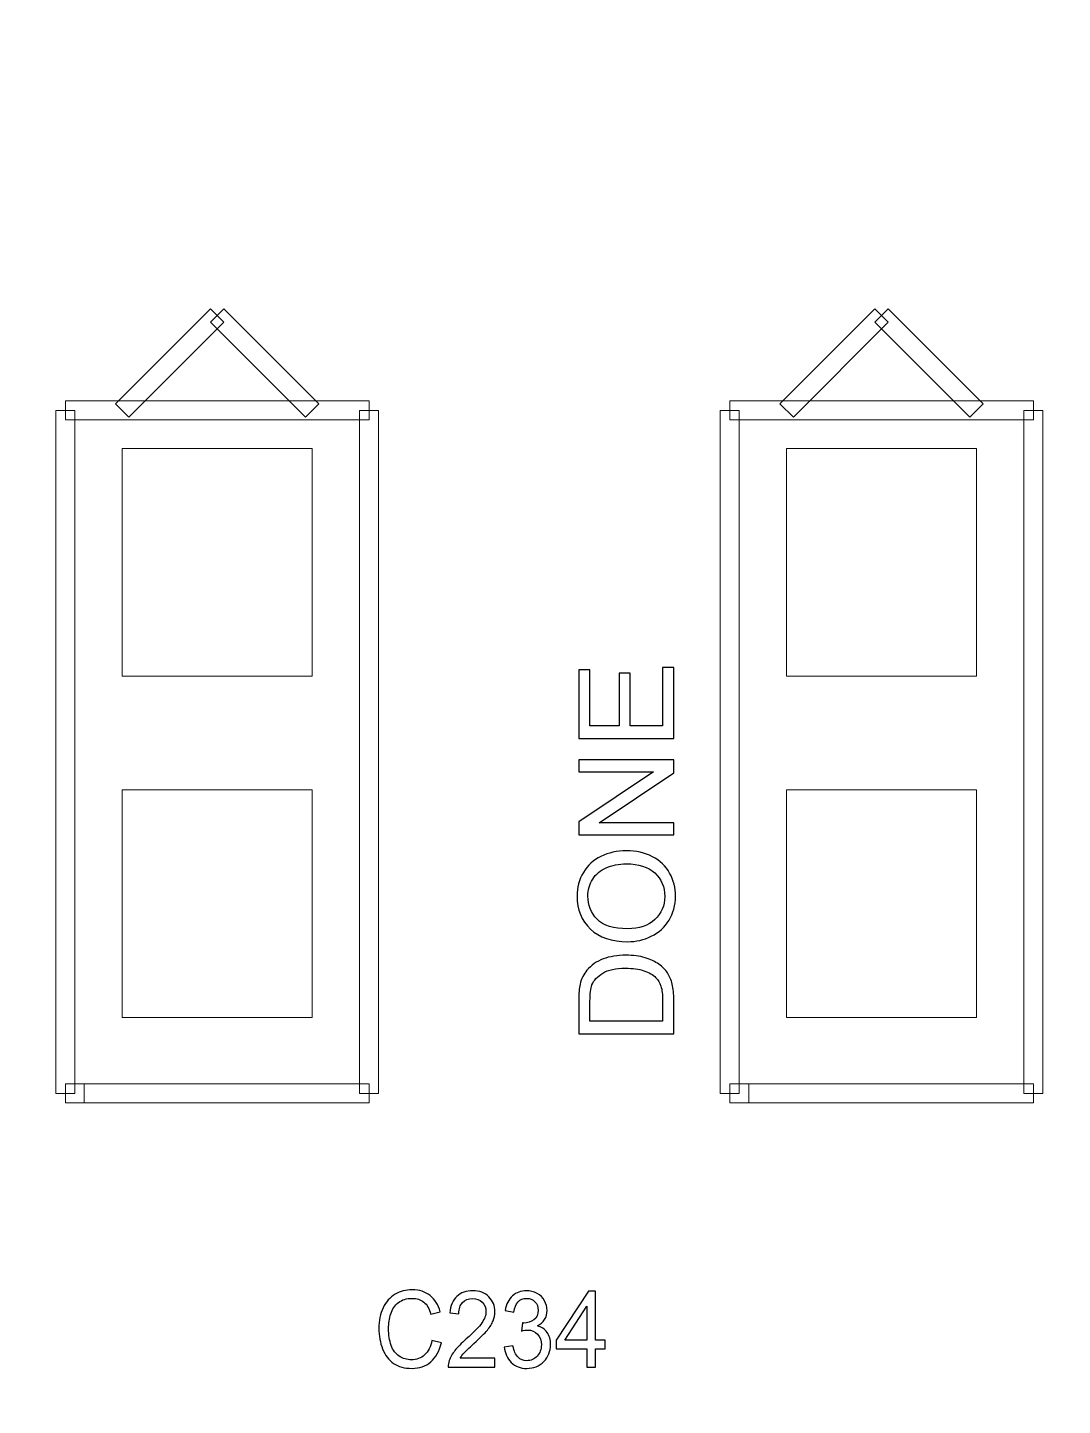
# Model space of a CAD drawing. Header units: millimetres. Extents: x -86 to 67, y -55 to 52.
# Drawn here: x -27.93 to -21, y -2.55 to 6.68 of the extents above; entities that cross this region are included whole.
import ezdxf

# ---------------------------------------------------------------- set-up
doc = ezdxf.new("R2010")
doc.units = ezdxf.units.MM
doc.header["$MEASUREMENT"] = 0
for name, color, linetype in [('BG_OUTLINE', 7, 'Continuous'), ('BG_SILKSCREEN_TOP', 7, 'Continuous'), ('PG_SILKSCREEN_TOP', 7, 'Continuous'), ('PIN_TOP', 7, 'Continuous'), ('RD_SILKSCREEN_TOP', 7, 'Continuous')]:
    doc.layers.add(name, color=color, linetype=linetype)

msp = doc.modelspace()

# ---------------------------------------------------------------- linework, layer by layer
at = {"layer": 'BG_OUTLINE', "color": 3, "lineweight": 9}
msp.add_open_spline([(-60.0926, 34.7331), (-60.0926, 34.7331), (63.7724, 34.7331), (63.7724, 34.7331), (63.7724, 34.7331), (64.585, 34.7336), (65.3646, 34.4113), (65.9396, 33.837), (65.9396, 33.837), (66.5146, 33.2627), (66.8379, 32.4797), (66.8384, 31.667), (66.8384, 31.667), (66.8384, 31.667), (66.8412, -52.28), (66.8412, -52.28), (66.8412, -52.28), (66.8412, -52.28), (66.8384, -52.1933), (66.8384, -52.1933), (66.8384, -52.1933), (66.8389, -53.006), (66.5166, -53.7856), (65.9424, -54.3606), (65.9424, -54.3606), (65.3681, -54.9356), (64.585, -55.2589), (63.7724, -55.2594), (63.7724, -55.2594), (63.7724, -55.2594), (-60.1869, -55.2594), (-60.1869, -55.2594), (-60.1869, -55.2594), (-60.1869, -55.2594), (-60.0853, -55.2518), (-60.0853, -55.2518), (-60.0853, -55.2518), (-60.8979, -55.2523), (-61.6775, -54.9299), (-62.2525, -54.3557), (-62.2525, -54.3557), (-62.8275, -53.7814), (-63.1508, -52.9984), (-63.1513, -52.1857), (-63.1513, -52.1857), (-63.1513, -52.1857), (-63.1587, 31.667), (-63.1587, 31.667), (-63.1587, 31.667), (-63.1592, 32.4797), (-62.8369, 33.2593), (-62.2626, 33.8343), (-62.2626, 33.8343), (-61.6883, 34.4093), (-60.9053, 34.7326), (-60.0926, 34.7331)], degree=3, knots=[0, 0, 0, 0, 0.071429, 0.071429, 0.071429, 0.071429, 0.142857, 0.142857, 0.142857, 0.142857, 0.214286, 0.214286, 0.214286, 0.214286, 0.285714, 0.285714, 0.285714, 0.285714, 0.357143, 0.357143, 0.357143, 0.357143, 0.428571, 0.428571, 0.428571, 0.428571, 0.5, 0.5, 0.5, 0.5, 0.571429, 0.571429, 0.571429, 0.571429, 0.642857, 0.642857, 0.642857, 0.642857, 0.714286, 0.714286, 0.714286, 0.714286, 0.785714, 0.785714, 0.785714, 0.785714, 0.857143, 0.857143, 0.857143, 0.857143, 0.928571, 0.928571, 0.928571, 0.928571, 1, 1, 1, 1], dxfattribs=at)
at = {"layer": 'BG_SILKSCREEN_TOP', "color": 2}
for points, knots in [([(-23.6033, 1.9172), (-23.6033, 1.9172), (-24.2397, 1.9172), (-24.2397, 1.9172), (-24.2397, 1.9172), (-24.2397, 1.9172), (-24.2397, 2.3772), (-24.2397, 2.3772), (-24.2397, 2.3772), (-24.2397, 2.3772), (-24.1646, 2.3772), (-24.1646, 2.3772), (-24.1646, 2.3772), (-24.1646, 2.3772), (-24.1646, 2.0013), (-24.1646, 2.0013), (-24.1646, 2.0013), (-24.1646, 2.0013), (-23.9697, 2.0013), (-23.9697, 2.0013), (-23.9697, 2.0013), (-23.9697, 2.0013), (-23.9697, 2.3534), (-23.9697, 2.3534), (-23.9697, 2.3534), (-23.9697, 2.3534), (-23.895, 2.3534), (-23.895, 2.3534), (-23.895, 2.3534), (-23.895, 2.3534), (-23.895, 2.0013), (-23.895, 2.0013), (-23.895, 2.0013), (-23.895, 2.0013), (-23.6784, 2.0013), (-23.6784, 2.0013), (-23.6784, 2.0013), (-23.6784, 2.0013), (-23.6784, 2.3921), (-23.6784, 2.3921), (-23.6784, 2.3921), (-23.6784, 2.3921), (-23.6033, 2.3921), (-23.6033, 2.3921), (-23.6033, 2.3921), (-23.6033, 2.3921), (-23.6033, 1.9172), (-23.6033, 1.9172)], [0, 0, 0, 0, 0.083333, 0.083333, 0.083333, 0.083333, 0.166667, 0.166667, 0.166667, 0.166667, 0.25, 0.25, 0.25, 0.25, 0.333333, 0.333333, 0.333333, 0.333333, 0.416667, 0.416667, 0.416667, 0.416667, 0.5, 0.5, 0.5, 0.5, 0.583333, 0.583333, 0.583333, 0.583333, 0.666667, 0.666667, 0.666667, 0.666667, 0.75, 0.75, 0.75, 0.75, 0.833333, 0.833333, 0.833333, 0.833333, 0.916667, 0.916667, 0.916667, 0.916667, 1, 1, 1, 1]), ([(-23.6033, 1.2725), (-23.6033, 1.2725), (-24.2397, 1.2725), (-24.2397, 1.2725), (-24.2397, 1.2725), (-24.2397, 1.2725), (-24.2397, 1.3589), (-24.2397, 1.3589), (-24.2397, 1.3589), (-24.2397, 1.3589), (-23.7401, 1.6932), (-23.7401, 1.6932), (-23.7401, 1.6932), (-23.7401, 1.6932), (-24.2397, 1.6932), (-24.2397, 1.6932), (-24.2397, 1.6932), (-24.2397, 1.6932), (-24.2397, 1.7739), (-24.2397, 1.7739), (-24.2397, 1.7739), (-24.2397, 1.7739), (-23.6033, 1.7739), (-23.6033, 1.7739), (-23.6033, 1.7739), (-23.6033, 1.7739), (-23.6033, 1.6875), (-23.6033, 1.6875), (-23.6033, 1.6875), (-23.6033, 1.6875), (-24.1034, 1.3533), (-24.1034, 1.3533), (-24.1034, 1.3533), (-24.1034, 1.3533), (-23.6033, 1.3533), (-23.6033, 1.3533), (-23.6033, 1.3533), (-23.6033, 1.3533), (-23.6033, 1.2725), (-23.6033, 1.2725)], [0, 0, 0, 0, 0.1, 0.1, 0.1, 0.1, 0.2, 0.2, 0.2, 0.2, 0.3, 0.3, 0.3, 0.3, 0.4, 0.4, 0.4, 0.4, 0.5, 0.5, 0.5, 0.5, 0.6, 0.6, 0.6, 0.6, 0.7, 0.7, 0.7, 0.7, 0.8, 0.8, 0.8, 0.8, 0.9, 0.9, 0.9, 0.9, 1, 1, 1, 1]), ([(-23.9133, 0.5563), (-24.0189, 0.5563), (-24.1016, 0.5846), (-24.1613, 0.6413), (-24.1613, 0.6413), (-24.221, 0.6981), (-24.2509, 0.7713), (-24.2509, 0.861), (-24.2509, 0.861), (-24.2509, 0.9197), (-24.2369, 0.9728), (-24.2089, 1.0199), (-24.2089, 1.0199), (-24.1807, 1.067), (-24.1416, 1.103), (-24.0914, 1.1277), (-24.0914, 1.1277), (-24.0413, 1.1525), (-23.9842, 1.1648), (-23.9207, 1.1648), (-23.9207, 1.1648), (-23.8561, 1.1648), (-23.7983, 1.1519), (-23.7475, 1.1258), (-23.7475, 1.1258), (-23.6965, 1.0997), (-23.658, 1.0629), (-23.6317, 1.0151), (-23.6317, 1.0151), (-23.6055, 0.9673), (-23.5925, 0.9159), (-23.5925, 0.8606), (-23.5925, 0.8606), (-23.5925, 0.8006), (-23.6069, 0.7471), (-23.6359, 0.7), (-23.6359, 0.7), (-23.6648, 0.6527), (-23.7043, 0.617), (-23.7544, 0.5927), (-23.7544, 0.5927), (-23.8044, 0.5684), (-23.8574, 0.5563), (-23.9133, 0.5563)], [0, 0, 0, 0, 0.090909, 0.090909, 0.090909, 0.090909, 0.181818, 0.181818, 0.181818, 0.181818, 0.272727, 0.272727, 0.272727, 0.272727, 0.363636, 0.363636, 0.363636, 0.363636, 0.454545, 0.454545, 0.454545, 0.454545, 0.545455, 0.545455, 0.545455, 0.545455, 0.636364, 0.636364, 0.636364, 0.636364, 0.727273, 0.727273, 0.727273, 0.727273, 0.818182, 0.818182, 0.818182, 0.818182, 0.909091, 0.909091, 0.909091, 0.909091, 1, 1, 1, 1]), ([(-23.9119, 0.6431), (-23.8352, 0.6431), (-23.7749, 0.6637), (-23.7307, 0.7049), (-23.7307, 0.7049), (-23.6866, 0.7462), (-23.6645, 0.7979), (-23.6645, 0.8602), (-23.6645, 0.8602), (-23.6645, 0.9236), (-23.6867, 0.9757), (-23.7313, 1.0166), (-23.7313, 1.0166), (-23.7759, 1.0575), (-23.8392, 1.0781), (-23.9211, 1.0781), (-23.9211, 1.0781), (-23.9728, 1.0781), (-24.018, 1.0692), (-24.0567, 1.0517), (-24.0567, 1.0517), (-24.0954, 1.0343), (-24.1253, 1.0086), (-24.1466, 0.975), (-24.1466, 0.975), (-24.1678, 0.9412), (-24.1785, 0.9034), (-24.1785, 0.8615), (-24.1785, 0.8615), (-24.1785, 0.8018), (-24.158, 0.7505), (-24.117, 0.7075), (-24.117, 0.7075), (-24.0761, 0.6646), (-24.0076, 0.6431), (-23.9119, 0.6431)], [0, 0, 0, 0, 0.111111, 0.111111, 0.111111, 0.111111, 0.222222, 0.222222, 0.222222, 0.222222, 0.333333, 0.333333, 0.333333, 0.333333, 0.444444, 0.444444, 0.444444, 0.444444, 0.555556, 0.555556, 0.555556, 0.555556, 0.666667, 0.666667, 0.666667, 0.666667, 0.777778, 0.777778, 0.777778, 0.777778, 0.888889, 0.888889, 0.888889, 0.888889, 1, 1, 1, 1]), ([(-23.6033, -0.0601), (-23.6033, -0.0601), (-24.2397, -0.0601), (-24.2397, -0.0601), (-24.2397, -0.0601), (-24.2397, -0.0601), (-24.2397, 0.159), (-24.2397, 0.159), (-24.2397, 0.159), (-24.2397, 0.2085), (-24.2366, 0.2463), (-24.2305, 0.2724), (-24.2305, 0.2724), (-24.2222, 0.3088), (-24.2069, 0.34), (-24.185, 0.3657), (-24.185, 0.3657), (-24.1566, 0.3992), (-24.1204, 0.4244), (-24.0762, 0.441), (-24.0762, 0.441), (-24.0321, 0.4577), (-23.9817, 0.466), (-23.925, 0.466), (-23.925, 0.466), (-23.8767, 0.466), (-23.8338, 0.4604), (-23.7965, 0.449), (-23.7965, 0.449), (-23.7592, 0.4377), (-23.7282, 0.4234), (-23.7038, 0.4056), (-23.7038, 0.4056), (-23.6793, 0.388), (-23.66, 0.3687), (-23.6461, 0.3477), (-23.6461, 0.3477), (-23.632, 0.3268), (-23.6214, 0.3014), (-23.6141, 0.2718), (-23.6141, 0.2718), (-23.6069, 0.242), (-23.6033, 0.2079), (-23.6033, 0.1696), (-23.6033, 0.1696), (-23.6033, 0.1696), (-23.6033, -0.0601), (-23.6033, -0.0601)], [0, 0, 0, 0, 0.083333, 0.083333, 0.083333, 0.083333, 0.166667, 0.166667, 0.166667, 0.166667, 0.25, 0.25, 0.25, 0.25, 0.333333, 0.333333, 0.333333, 0.333333, 0.416667, 0.416667, 0.416667, 0.416667, 0.5, 0.5, 0.5, 0.5, 0.583333, 0.583333, 0.583333, 0.583333, 0.666667, 0.666667, 0.666667, 0.666667, 0.75, 0.75, 0.75, 0.75, 0.833333, 0.833333, 0.833333, 0.833333, 0.916667, 0.916667, 0.916667, 0.916667, 1, 1, 1, 1]), ([(-23.6784, 0.0241), (-23.6784, 0.0241), (-23.6784, 0.1599), (-23.6784, 0.1599), (-23.6784, 0.1599), (-23.6784, 0.2019), (-23.6823, 0.2349), (-23.6901, 0.2588), (-23.6901, 0.2588), (-23.698, 0.2826), (-23.7089, 0.3016), (-23.7232, 0.3158), (-23.7232, 0.3158), (-23.743, 0.3358), (-23.77, 0.3514), (-23.8036, 0.3625), (-23.8036, 0.3625), (-23.8374, 0.3736), (-23.8781, 0.3792), (-23.9263, 0.3792), (-23.9263, 0.3792), (-23.9928, 0.3792), (-24.0439, 0.3683), (-24.0797, 0.3465), (-24.0797, 0.3465), (-24.1155, 0.3245), (-24.1394, 0.298), (-24.1515, 0.2668), (-24.1515, 0.2668), (-24.1603, 0.2442), (-24.1646, 0.2078), (-24.1646, 0.1579), (-24.1646, 0.1579), (-24.1646, 0.1579), (-24.1646, 0.0241), (-24.1646, 0.0241), (-24.1646, 0.0241), (-24.1646, 0.0241), (-23.6784, 0.0241), (-23.6784, 0.0241)], [0, 0, 0, 0, 0.1, 0.1, 0.1, 0.1, 0.2, 0.2, 0.2, 0.2, 0.3, 0.3, 0.3, 0.3, 0.4, 0.4, 0.4, 0.4, 0.5, 0.5, 0.5, 0.5, 0.6, 0.6, 0.6, 0.6, 0.7, 0.7, 0.7, 0.7, 0.8, 0.8, 0.8, 0.8, 0.9, 0.9, 0.9, 0.9, 1, 1, 1, 1])]:
    msp.add_open_spline(points, degree=3, knots=knots, dxfattribs=at)
at = {"layer": 'PG_SILKSCREEN_TOP', "color": 6, "lineweight": 9}
for points in [[(-27.249, 4.0682), (-27.249, 4.0682), (-27.3388, 4.158), (-27.3388, 4.158), (-27.3388, 4.158), (-27.3388, 4.158), (-26.7038, 4.793), (-26.7038, 4.793), (-26.7038, 4.793), (-26.7038, 4.793), (-26.614, 4.7032), (-26.614, 4.7032), (-26.614, 4.7032), (-26.614, 4.7032), (-27.249, 4.0682), (-27.249, 4.0682)], [(-26.7038, 4.7032), (-26.7038, 4.7032), (-26.614, 4.793), (-26.614, 4.793), (-26.614, 4.793), (-26.614, 4.793), (-25.979, 4.158), (-25.979, 4.158), (-25.979, 4.158), (-25.979, 4.158), (-26.0688, 4.0682), (-26.0688, 4.0682), (-26.0688, 4.0682), (-26.0688, 4.0682), (-26.7038, 4.7032), (-26.7038, 4.7032)], [(-22.804, 4.0682), (-22.804, 4.0682), (-22.8938, 4.158), (-22.8938, 4.158), (-22.8938, 4.158), (-22.8938, 4.158), (-22.2588, 4.793), (-22.2588, 4.793), (-22.2588, 4.793), (-22.2588, 4.793), (-22.169, 4.7032), (-22.169, 4.7032), (-22.169, 4.7032), (-22.169, 4.7032), (-22.804, 4.0682), (-22.804, 4.0682)], [(-22.2588, 4.7032), (-22.2588, 4.7032), (-22.169, 4.793), (-22.169, 4.793), (-22.169, 4.793), (-22.169, 4.793), (-21.534, 4.158), (-21.534, 4.158), (-21.534, 4.158), (-21.534, 4.158), (-21.6238, 4.0682), (-21.6238, 4.0682), (-21.6238, 4.0682), (-21.6238, 4.0682), (-22.2588, 4.7032), (-22.2588, 4.7032)], [(-25.6429, 4.1766), (-25.6429, 4.1766), (-25.6429, 4.0496), (-25.6429, 4.0496), (-25.6429, 4.0496), (-25.6429, 4.0496), (-27.6749, 4.0496), (-27.6749, 4.0496), (-27.6749, 4.0496), (-27.6749, 4.0496), (-27.6749, 4.1766), (-27.6749, 4.1766), (-27.6749, 4.1766), (-27.6749, 4.1766), (-25.6429, 4.1766), (-25.6429, 4.1766)], [(-21.1979, 4.1766), (-21.1979, 4.1766), (-21.1979, 4.0496), (-21.1979, 4.0496), (-21.1979, 4.0496), (-21.1979, 4.0496), (-23.2299, 4.0496), (-23.2299, 4.0496), (-23.2299, 4.0496), (-23.2299, 4.0496), (-23.2299, 4.1766), (-23.2299, 4.1766), (-23.2299, 4.1766), (-23.2299, 4.1766), (-21.1979, 4.1766), (-21.1979, 4.1766)], [(-27.7384, 4.1131), (-27.7384, 4.1131), (-27.6114, 4.1131), (-27.6114, 4.1131), (-27.6114, 4.1131), (-27.6114, 4.1131), (-27.6114, -0.4589), (-27.6114, -0.4589), (-27.6114, -0.4589), (-27.6114, -0.4589), (-27.7384, -0.4589), (-27.7384, -0.4589), (-27.7384, -0.4589), (-27.7384, -0.4589), (-27.7384, 4.1131), (-27.7384, 4.1131)], [(-25.5794, -0.4589), (-25.5794, -0.4589), (-25.7064, -0.4589), (-25.7064, -0.4589), (-25.7064, -0.4589), (-25.7064, -0.4589), (-25.7064, 4.1131), (-25.7064, 4.1131), (-25.7064, 4.1131), (-25.7064, 4.1131), (-25.5794, 4.1131), (-25.5794, 4.1131), (-25.5794, 4.1131), (-25.5794, 4.1131), (-25.5794, -0.4589), (-25.5794, -0.4589)], [(-23.2934, 4.1131), (-23.2934, 4.1131), (-23.1664, 4.1131), (-23.1664, 4.1131), (-23.1664, 4.1131), (-23.1664, 4.1131), (-23.1664, -0.4589), (-23.1664, -0.4589), (-23.1664, -0.4589), (-23.1664, -0.4589), (-23.2934, -0.4589), (-23.2934, -0.4589), (-23.2934, -0.4589), (-23.2934, -0.4589), (-23.2934, 4.1131), (-23.2934, 4.1131)], [(-21.1344, -0.4589), (-21.1344, -0.4589), (-21.2614, -0.4589), (-21.2614, -0.4589), (-21.2614, -0.4589), (-21.2614, -0.4589), (-21.2614, 4.1131), (-21.2614, 4.1131), (-21.2614, 4.1131), (-21.2614, 4.1131), (-21.1344, 4.1131), (-21.1344, 4.1131), (-21.1344, 4.1131), (-21.1344, 4.1131), (-21.1344, -0.4589), (-21.1344, -0.4589)], [(-27.6749, -0.5224), (-27.6749, -0.5224), (-27.6749, -0.3954), (-27.6749, -0.3954), (-27.6749, -0.3954), (-27.6749, -0.3954), (-27.5479, -0.3954), (-27.5479, -0.3954), (-27.5479, -0.3954), (-27.5479, -0.3954), (-27.5479, -0.5224), (-27.5479, -0.5224), (-27.5479, -0.5224), (-27.5479, -0.5224), (-27.6749, -0.5224), (-27.6749, -0.5224)], [(-27.5479, -0.5224), (-27.5479, -0.5224), (-27.5479, -0.3954), (-27.5479, -0.3954), (-27.5479, -0.3954), (-27.5479, -0.3954), (-25.6429, -0.3954), (-25.6429, -0.3954), (-25.6429, -0.3954), (-25.6429, -0.3954), (-25.6429, -0.5224), (-25.6429, -0.5224), (-25.6429, -0.5224), (-25.6429, -0.5224), (-27.5479, -0.5224), (-27.5479, -0.5224)], [(-23.2299, -0.5224), (-23.2299, -0.5224), (-23.2299, -0.3954), (-23.2299, -0.3954), (-23.2299, -0.3954), (-23.2299, -0.3954), (-23.1029, -0.3954), (-23.1029, -0.3954), (-23.1029, -0.3954), (-23.1029, -0.3954), (-23.1029, -0.5224), (-23.1029, -0.5224), (-23.1029, -0.5224), (-23.1029, -0.5224), (-23.2299, -0.5224), (-23.2299, -0.5224)], [(-23.1029, -0.5224), (-23.1029, -0.5224), (-23.1029, -0.3954), (-23.1029, -0.3954), (-23.1029, -0.3954), (-23.1029, -0.3954), (-21.1979, -0.3954), (-21.1979, -0.3954), (-21.1979, -0.3954), (-21.1979, -0.3954), (-21.1979, -0.5224), (-21.1979, -0.5224), (-21.1979, -0.5224), (-21.1979, -0.5224), (-23.1029, -0.5224), (-23.1029, -0.5224)]]:
    msp.add_open_spline(points, degree=3, knots=[0, 0, 0, 0, 0.25, 0.25, 0.25, 0.25, 0.5, 0.5, 0.5, 0.5, 0.75, 0.75, 0.75, 0.75, 1, 1, 1, 1], dxfattribs=at)
at = {"layer": 'PIN_TOP', "lineweight": 9}
for points in [[(-27.2939, 3.8591), (-27.2939, 3.8591), (-26.0239, 3.8591), (-26.0239, 3.8591), (-26.0239, 3.8591), (-26.0239, 3.8591), (-26.0239, 2.3351), (-26.0239, 2.3351), (-26.0239, 2.3351), (-26.0239, 2.3351), (-27.2939, 2.3351), (-27.2939, 2.3351), (-27.2939, 2.3351), (-27.2939, 2.3351), (-27.2939, 3.8591), (-27.2939, 3.8591)], [(-22.8489, 3.8591), (-22.8489, 3.8591), (-21.5789, 3.8591), (-21.5789, 3.8591), (-21.5789, 3.8591), (-21.5789, 3.8591), (-21.5789, 2.3351), (-21.5789, 2.3351), (-21.5789, 2.3351), (-21.5789, 2.3351), (-22.8489, 2.3351), (-22.8489, 2.3351), (-22.8489, 2.3351), (-22.8489, 2.3351), (-22.8489, 3.8591), (-22.8489, 3.8591)], [(-27.2939, 1.5731), (-27.2939, 1.5731), (-26.0239, 1.5731), (-26.0239, 1.5731), (-26.0239, 1.5731), (-26.0239, 1.5731), (-26.0239, 0.0491), (-26.0239, 0.0491), (-26.0239, 0.0491), (-26.0239, 0.0491), (-27.2939, 0.0491), (-27.2939, 0.0491), (-27.2939, 0.0491), (-27.2939, 0.0491), (-27.2939, 1.5731), (-27.2939, 1.5731)], [(-22.8489, 1.5731), (-22.8489, 1.5731), (-21.5789, 1.5731), (-21.5789, 1.5731), (-21.5789, 1.5731), (-21.5789, 1.5731), (-21.5789, 0.0491), (-21.5789, 0.0491), (-21.5789, 0.0491), (-21.5789, 0.0491), (-22.8489, 0.0491), (-22.8489, 0.0491), (-22.8489, 0.0491), (-22.8489, 0.0491), (-22.8489, 1.5731), (-22.8489, 1.5731)]]:
    msp.add_open_spline(points, degree=3, knots=[0, 0, 0, 0, 0.25, 0.25, 0.25, 0.25, 0.5, 0.5, 0.5, 0.5, 0.75, 0.75, 0.75, 0.75, 1, 1, 1, 1], dxfattribs=at)
at = {"layer": 'RD_SILKSCREEN_TOP', "color": 8}
for points, knots in [([(-25.2217, -2.1125), (-25.2217, -2.1125), (-25.1591, -2.1296), (-25.1591, -2.1296), (-25.1591, -2.1296), (-25.1722, -2.1848), (-25.1959, -2.227), (-25.2298, -2.2562), (-25.2298, -2.2562), (-25.2639, -2.2852), (-25.3056, -2.2997), (-25.3549, -2.2997), (-25.3549, -2.2997), (-25.4058, -2.2997), (-25.4472, -2.2885), (-25.4792, -2.2662), (-25.4792, -2.2662), (-25.5111, -2.2438), (-25.5354, -2.2115), (-25.5521, -2.1691), (-25.5521, -2.1691), (-25.5687, -2.1267), (-25.577, -2.0812), (-25.577, -2.0326), (-25.577, -2.0326), (-25.577, -1.9796), (-25.5677, -1.9334), (-25.5488, -1.8939), (-25.5488, -1.8939), (-25.53, -1.8544), (-25.5032, -1.8245), (-25.4685, -1.8039), (-25.4685, -1.8039), (-25.4338, -1.7834), (-25.3956, -1.7732), (-25.3539, -1.7732), (-25.3539, -1.7732), (-25.3065, -1.7732), (-25.2668, -1.7862), (-25.2346, -1.8121), (-25.2346, -1.8121), (-25.2024, -1.8381), (-25.1799, -1.8745), (-25.1673, -1.9215), (-25.1673, -1.9215), (-25.1673, -1.9215), (-25.2287, -1.9372), (-25.2287, -1.9372), (-25.2287, -1.9372), (-25.2398, -1.9001), (-25.2556, -1.8732), (-25.2765, -1.8562), (-25.2765, -1.8562), (-25.2973, -1.8393), (-25.3235, -1.8309), (-25.3552, -1.8309), (-25.3552, -1.8309), (-25.3915, -1.8309), (-25.4218, -1.8402), (-25.4462, -1.8589), (-25.4462, -1.8589), (-25.4707, -1.8778), (-25.4878, -1.9029), (-25.4976, -1.9346), (-25.4976, -1.9346), (-25.5076, -1.9661), (-25.5125, -1.9987), (-25.5125, -2.0322), (-25.5125, -2.0322), (-25.5125, -2.0756), (-25.5066, -2.1133), (-25.495, -2.1457), (-25.495, -2.1457), (-25.4832, -2.1779), (-25.465, -2.2021), (-25.4403, -2.2181), (-25.4403, -2.2181), (-25.4156, -2.2341), (-25.3888, -2.242), (-25.3599, -2.242), (-25.3599, -2.242), (-25.3249, -2.242), (-25.2953, -2.2311), (-25.271, -2.2094), (-25.271, -2.2094), (-25.2466, -2.1876), (-25.2303, -2.1553), (-25.2217, -2.1125)], [0, 0, 0, 0, 0.045455, 0.045455, 0.045455, 0.045455, 0.090909, 0.090909, 0.090909, 0.090909, 0.136364, 0.136364, 0.136364, 0.136364, 0.181818, 0.181818, 0.181818, 0.181818, 0.227273, 0.227273, 0.227273, 0.227273, 0.272727, 0.272727, 0.272727, 0.272727, 0.318182, 0.318182, 0.318182, 0.318182, 0.363636, 0.363636, 0.363636, 0.363636, 0.409091, 0.409091, 0.409091, 0.409091, 0.454545, 0.454545, 0.454545, 0.454545, 0.5, 0.5, 0.5, 0.5, 0.545455, 0.545455, 0.545455, 0.545455, 0.590909, 0.590909, 0.590909, 0.590909, 0.636364, 0.636364, 0.636364, 0.636364, 0.681818, 0.681818, 0.681818, 0.681818, 0.727273, 0.727273, 0.727273, 0.727273, 0.772727, 0.772727, 0.772727, 0.772727, 0.818182, 0.818182, 0.818182, 0.818182, 0.863636, 0.863636, 0.863636, 0.863636, 0.909091, 0.909091, 0.909091, 0.909091, 0.954545, 0.954545, 0.954545, 0.954545, 1, 1, 1, 1]), ([(-24.8005, -2.2309), (-24.8005, -2.2309), (-24.8005, -2.291), (-24.8005, -2.291), (-24.8005, -2.291), (-24.8005, -2.291), (-25.1129, -2.291), (-25.1129, -2.291), (-25.1129, -2.291), (-25.1134, -2.2759), (-25.1112, -2.2615), (-25.1063, -2.2476), (-25.1063, -2.2476), (-25.0984, -2.2246), (-25.0856, -2.2021), (-25.0681, -2.1798), (-25.0681, -2.1798), (-25.0505, -2.1577), (-25.0251, -2.1319), (-24.9921, -2.1028), (-24.9921, -2.1028), (-24.9407, -2.0574), (-24.906, -2.0215), (-24.8879, -1.9949), (-24.8879, -1.9949), (-24.8698, -1.9685), (-24.8608, -1.9433), (-24.8608, -1.9198), (-24.8608, -1.9198), (-24.8608, -1.895), (-24.8691, -1.8741), (-24.8854, -1.857), (-24.8854, -1.857), (-24.902, -1.8401), (-24.9234, -1.8316), (-24.9499, -1.8316), (-24.9499, -1.8316), (-24.9778, -1.8316), (-25.0001, -1.8406), (-25.0168, -1.8587), (-25.0168, -1.8587), (-25.0337, -1.8767), (-25.0422, -1.9017), (-25.0424, -1.9336), (-25.0424, -1.9336), (-25.0424, -1.9336), (-25.1021, -1.9271), (-25.1021, -1.9271), (-25.1021, -1.9271), (-25.098, -1.8791), (-25.0826, -1.8426), (-25.0559, -1.8175), (-25.0559, -1.8175), (-25.0293, -1.7923), (-24.9934, -1.7798), (-24.9485, -1.7798), (-24.9485, -1.7798), (-24.9032, -1.7798), (-24.8673, -1.7934), (-24.8409, -1.8204), (-24.8409, -1.8204), (-24.8143, -1.8476), (-24.8011, -1.8811), (-24.8011, -1.9212), (-24.8011, -1.9212), (-24.8011, -1.9416), (-24.805, -1.9616), (-24.8128, -1.9813), (-24.8128, -1.9813), (-24.8205, -2.0009), (-24.8334, -2.0217), (-24.8514, -2.0434), (-24.8514, -2.0434), (-24.8693, -2.0652), (-24.8991, -2.0951), (-24.9408, -2.133), (-24.9408, -2.133), (-24.9756, -2.1645), (-24.998, -2.1859), (-25.0078, -2.1971), (-25.0078, -2.1971), (-25.0178, -2.2083), (-25.0259, -2.2195), (-25.0324, -2.2309), (-25.0324, -2.2309), (-25.0324, -2.2309), (-24.8005, -2.2309), (-24.8005, -2.2309)], [0, 0, 0, 0, 0.045455, 0.045455, 0.045455, 0.045455, 0.090909, 0.090909, 0.090909, 0.090909, 0.136364, 0.136364, 0.136364, 0.136364, 0.181818, 0.181818, 0.181818, 0.181818, 0.227273, 0.227273, 0.227273, 0.227273, 0.272727, 0.272727, 0.272727, 0.272727, 0.318182, 0.318182, 0.318182, 0.318182, 0.363636, 0.363636, 0.363636, 0.363636, 0.409091, 0.409091, 0.409091, 0.409091, 0.454545, 0.454545, 0.454545, 0.454545, 0.5, 0.5, 0.5, 0.5, 0.545455, 0.545455, 0.545455, 0.545455, 0.590909, 0.590909, 0.590909, 0.590909, 0.636364, 0.636364, 0.636364, 0.636364, 0.681818, 0.681818, 0.681818, 0.681818, 0.727273, 0.727273, 0.727273, 0.727273, 0.772727, 0.772727, 0.772727, 0.772727, 0.818182, 0.818182, 0.818182, 0.818182, 0.863636, 0.863636, 0.863636, 0.863636, 0.909091, 0.909091, 0.909091, 0.909091, 0.954545, 0.954545, 0.954545, 0.954545, 1, 1, 1, 1]), ([(-24.7379, -2.1566), (-24.7379, -2.1566), (-24.68, -2.1483), (-24.68, -2.1483), (-24.68, -2.1483), (-24.6732, -2.1837), (-24.6619, -2.2092), (-24.6459, -2.2249), (-24.6459, -2.2249), (-24.6299, -2.2405), (-24.6104, -2.2483), (-24.5874, -2.2483), (-24.5874, -2.2483), (-24.5601, -2.2483), (-24.537, -2.2381), (-24.5181, -2.2177), (-24.5181, -2.2177), (-24.4995, -2.1974), (-24.49, -2.1721), (-24.49, -2.142), (-24.49, -2.142), (-24.49, -2.1133), (-24.4986, -2.0896), (-24.5161, -2.071), (-24.5161, -2.071), (-24.5336, -2.0524), (-24.5557, -2.043), (-24.5826, -2.043), (-24.5826, -2.043), (-24.5935, -2.043), (-24.6072, -2.0454), (-24.6235, -2.05), (-24.6235, -2.05), (-24.6235, -2.05), (-24.617, -1.9951), (-24.617, -1.9951), (-24.617, -1.9951), (-24.6131, -1.9956), (-24.6101, -1.9959), (-24.6077, -1.9959), (-24.6077, -1.9959), (-24.583, -1.9959), (-24.5608, -1.9889), (-24.541, -1.975), (-24.541, -1.975), (-24.5211, -1.9611), (-24.5113, -1.9397), (-24.5113, -1.9107), (-24.5113, -1.9107), (-24.5113, -1.8879), (-24.5185, -1.8688), (-24.5329, -1.8538), (-24.5329, -1.8538), (-24.5473, -1.8388), (-24.566, -1.8312), (-24.5887, -1.8312), (-24.5887, -1.8312), (-24.6113, -1.8312), (-24.6301, -1.8389), (-24.6451, -1.8541), (-24.6451, -1.8541), (-24.6601, -1.8694), (-24.6699, -1.8924), (-24.6741, -1.923), (-24.6741, -1.923), (-24.6741, -1.923), (-24.7321, -1.9118), (-24.7321, -1.9118), (-24.7321, -1.9118), (-24.7251, -1.8699), (-24.7089, -1.8374), (-24.6838, -1.8144), (-24.6838, -1.8144), (-24.6586, -1.7914), (-24.6273, -1.7798), (-24.5899, -1.7798), (-24.5899, -1.7798), (-24.5642, -1.7798), (-24.5404, -1.7858), (-24.5187, -1.7977), (-24.5187, -1.7977), (-24.4971, -1.8096), (-24.4804, -1.8259), (-24.4688, -1.8465), (-24.4688, -1.8465), (-24.4574, -1.8671), (-24.4516, -1.8889), (-24.4516, -1.9122), (-24.4516, -1.9122), (-24.4516, -1.9341), (-24.457, -1.9541), (-24.4681, -1.9723), (-24.4681, -1.9723), (-24.4791, -1.9903), (-24.4953, -2.0046), (-24.5168, -2.0153), (-24.5168, -2.0153), (-24.4888, -2.0222), (-24.4671, -2.0366), (-24.4516, -2.0586), (-24.4516, -2.0586), (-24.4362, -2.0804), (-24.4284, -2.1077), (-24.4284, -2.1406), (-24.4284, -2.1406), (-24.4284, -2.185), (-24.4434, -2.2227), (-24.4736, -2.2537), (-24.4736, -2.2537), (-24.5037, -2.2846), (-24.5417, -2.3), (-24.5877, -2.3), (-24.5877, -2.3), (-24.6292, -2.3), (-24.6637, -2.2867), (-24.691, -2.2601), (-24.691, -2.2601), (-24.7184, -2.2335), (-24.7341, -2.199), (-24.7379, -2.1566)], [0, 0, 0, 0, 0.033333, 0.033333, 0.033333, 0.033333, 0.066667, 0.066667, 0.066667, 0.066667, 0.1, 0.1, 0.1, 0.1, 0.133333, 0.133333, 0.133333, 0.133333, 0.166667, 0.166667, 0.166667, 0.166667, 0.2, 0.2, 0.2, 0.2, 0.233333, 0.233333, 0.233333, 0.233333, 0.266667, 0.266667, 0.266667, 0.266667, 0.3, 0.3, 0.3, 0.3, 0.333333, 0.333333, 0.333333, 0.333333, 0.366667, 0.366667, 0.366667, 0.366667, 0.4, 0.4, 0.4, 0.4, 0.433333, 0.433333, 0.433333, 0.433333, 0.466667, 0.466667, 0.466667, 0.466667, 0.5, 0.5, 0.5, 0.5, 0.533333, 0.533333, 0.533333, 0.533333, 0.566667, 0.566667, 0.566667, 0.566667, 0.6, 0.6, 0.6, 0.6, 0.633333, 0.633333, 0.633333, 0.633333, 0.666667, 0.666667, 0.666667, 0.666667, 0.7, 0.7, 0.7, 0.7, 0.733333, 0.733333, 0.733333, 0.733333, 0.766667, 0.766667, 0.766667, 0.766667, 0.8, 0.8, 0.8, 0.8, 0.833333, 0.833333, 0.833333, 0.833333, 0.866667, 0.866667, 0.866667, 0.866667, 0.9, 0.9, 0.9, 0.9, 0.933333, 0.933333, 0.933333, 0.933333, 0.966667, 0.966667, 0.966667, 0.966667, 1, 1, 1, 1]), ([(-24.1851, -2.291), (-24.1851, -2.291), (-24.1851, -2.1691), (-24.1851, -2.1691), (-24.1851, -2.1691), (-24.1851, -2.1691), (-24.3901, -2.1691), (-24.3901, -2.1691), (-24.3901, -2.1691), (-24.3901, -2.1691), (-24.3901, -2.1118), (-24.3901, -2.1118), (-24.3901, -2.1118), (-24.3901, -2.1118), (-24.1744, -1.7819), (-24.1744, -1.7819), (-24.1744, -1.7819), (-24.1744, -1.7819), (-24.127, -1.7819), (-24.127, -1.7819), (-24.127, -1.7819), (-24.127, -1.7819), (-24.127, -2.1118), (-24.127, -2.1118), (-24.127, -2.1118), (-24.127, -2.1118), (-24.0631, -2.1118), (-24.0631, -2.1118), (-24.0631, -2.1118), (-24.0631, -2.1118), (-24.0631, -2.1691), (-24.0631, -2.1691), (-24.0631, -2.1691), (-24.0631, -2.1691), (-24.127, -2.1691), (-24.127, -2.1691), (-24.127, -2.1691), (-24.127, -2.1691), (-24.127, -2.291), (-24.127, -2.291), (-24.127, -2.291), (-24.127, -2.291), (-24.1851, -2.291), (-24.1851, -2.291)], [0, 0, 0, 0, 0.090909, 0.090909, 0.090909, 0.090909, 0.181818, 0.181818, 0.181818, 0.181818, 0.272727, 0.272727, 0.272727, 0.272727, 0.363636, 0.363636, 0.363636, 0.363636, 0.454545, 0.454545, 0.454545, 0.454545, 0.545455, 0.545455, 0.545455, 0.545455, 0.636364, 0.636364, 0.636364, 0.636364, 0.727273, 0.727273, 0.727273, 0.727273, 0.818182, 0.818182, 0.818182, 0.818182, 0.909091, 0.909091, 0.909091, 0.909091, 1, 1, 1, 1]), ([(-24.1851, -2.1118), (-24.1851, -2.1118), (-24.1851, -1.8823), (-24.1851, -1.8823), (-24.1851, -1.8823), (-24.1851, -1.8823), (-24.333, -2.1118), (-24.333, -2.1118), (-24.333, -2.1118), (-24.333, -2.1118), (-24.1851, -2.1118), (-24.1851, -2.1118)], [0, 0, 0, 0, 0.333333, 0.333333, 0.333333, 0.333333, 0.666667, 0.666667, 0.666667, 0.666667, 1, 1, 1, 1])]:
    msp.add_open_spline(points, degree=3, knots=knots, dxfattribs=at)

doc.saveas('drawing.dxf')
